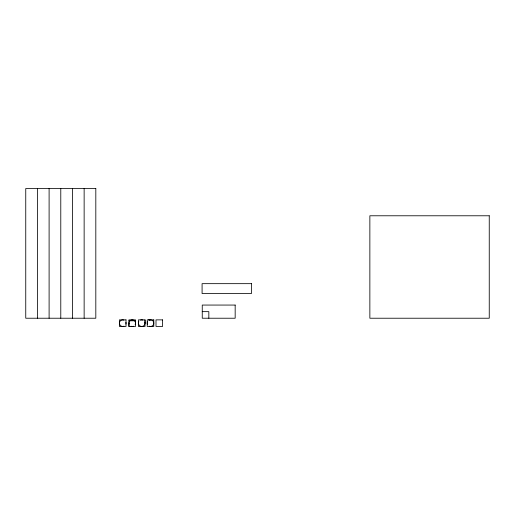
<?xml version="1.0" encoding="UTF-8"?>
<svg xmlns="http://www.w3.org/2000/svg" width="515" height="515" viewBox="0 0 515 515"><rect width="100%" height="100%" fill="white"/><g stroke="black" fill="none" stroke-linecap="round" stroke-linejoin="round"><path stroke-width="0.77" d="M128.937 326.459L128.937 319.873L135.522 319.873L135.522 326.459L128.937 326.459L128.937 323.201M145.03 323.13L145.03 319.873L138.451 319.873L138.451 326.459L145.03 326.459L145.03 319.873M202.253 311.646L208.833 311.646L208.833 318.225M148.449 319.873L150.483 319.873M128.937 320.793L135.522 320.793M84.138 188.542L84.138 318.225M72.461 188.542L72.461 318.225M60.783 188.542L60.783 318.225M49.105 188.542L49.105 318.225M37.428 188.542L37.428 318.225M129.02 323.896A3.29 3.29 0 0 1 132.645 319.899A3.29 3.29 0 0 1 135.155 324.675M133.443 326.227A3.29 3.29 0 0 1 131.016 326.227M149.279 320.118A3.29 3.29 0 0 1 153.811 323.15A3.29 3.29 0 0 1 149.305 326.227M147.593 324.675A3.29 3.29 0 0 1 147.593 321.65M125.885 322.261A3.29 3.29 0 0 1 125.885 324.07M123.961 326.214A3.29 3.29 0 0 1 119.429 323.182A3.29 3.29 0 0 1 123.935 320.105M144.972 322.532A3.29 3.29 0 0 1 141.277 326.42A3.29 3.29 0 0 1 138.818 321.65M140.531 320.105A3.29 3.29 0 0 1 142.951 320.105M95.816 188.542L25.75 188.542L25.75 318.225L95.816 318.225L95.816 188.542M489.25 215.779L369.86 215.779L369.86 318.225L489.25 318.225L489.25 215.779M251.462 283.662L202.086 283.662L202.086 293.537L251.462 293.537L251.462 283.662M235.168 305.06L202.253 305.06L202.253 318.225L235.168 318.225L235.168 305.06M126.014 319.873L119.429 319.873L119.429 326.459L126.014 326.459L126.014 319.873M153.811 319.873L147.226 319.873L147.226 326.459L153.811 326.459L153.811 319.873M162.586 319.873L156.006 319.873L156.006 326.459L162.586 326.459L162.586 319.873"/></g></svg>
